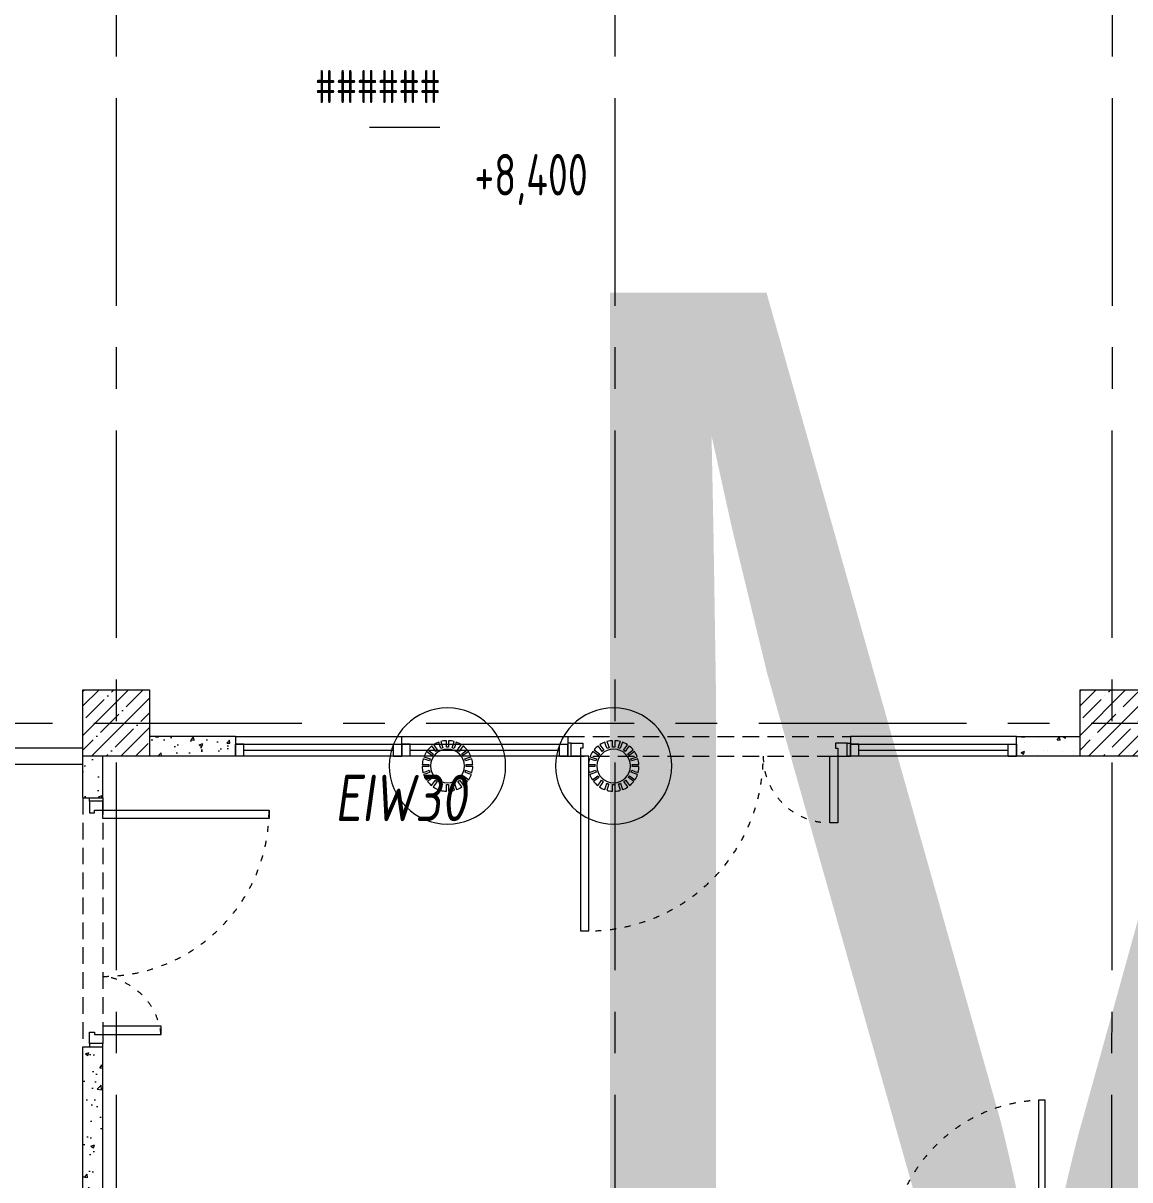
# Model space of a CAD drawing. Header units: millimetres. Extents: x -455656 to 9247092, y 0 to 412358.
# Drawn here: x 63082 to 69742, y 363508 to 370472 of the extents above; entities that cross this region are included whole.
import ezdxf
from ezdxf import colors
from ezdxf.entities.mleader import LeaderData, LeaderLine
from ezdxf.enums import TextEntityAlignment as Align
from ezdxf.math import Vec2, Vec3

# ---------------------------------------------------------------- set-up
doc = ezdxf.new("R2018")
doc.units = ezdxf.units.MM
doc.header["$MEASUREMENT"] = 0
for name, pattern in [('ACAD_ISO03W100', [30, 12, -18]), ('ADSK_Штриховая_ш2 п1', [3, 2, -1]), ('CENTER', [2, 1.25, -0.25, 0.25, -0.25]), ('HIDDEN', [6, 4, -2])]:
    doc.linetypes.add(name, pattern=pattern)
doc.layers.get('0').update_dxf_attribs({"color": 250, "lineweight": 9})
for name, color, linetype, lineweight in [('АР_Двери', 175, 'Continuous', 18), ('АР_Номер помещения', 1, 'Continuous', 25), ('АР_Помещения_площадь', 19, 'Continuous', 9), ('ОБОРУДОВАНИЕ', 253, 'Continuous', 5), ('подлога', 250, 'Continuous', 9)]:
    doc.layers.add(name, color=color, linetype=linetype, lineweight=lineweight)
doc.layers.add('АР_Названия помещений', color=124, linetype='Continuous', lineweight=5, plot=False)
doc.styles.add('ISOCPEUR', font='isocpeur.ttf', dxfattribs={"width": 0.7})
doc.styles.get("Standard").update_dxf_attribs({"font": 'isocpeur.ttf'})
doc.styles.add('Архитект', font='isocpeur.ttf', dxfattribs={"width": 0.8, "oblique": 8})
pattern_1 = [(50, (-280, 247657.5), (215.17805, -18.82564), [22.5, -247.5]), (355, (-280, 247657.5), (-41.6254, 225.65764), [18, -198]), (100.45144, (-262.07, 247655.93), (173.55265, 206.832), [19.12206, -210.34263]), (46.1842, (-280, 247717.5), (320.1724, -49.6558), [33.75, -371.25]), (96.63564, (-253.32, 247713.36), (280.3986, 292.2356), [28.6831, -315.5141]), (351.18416, (-280, 247717.5), (280.3986, 292.2356), [27, -297]), (21, (-250, 247702.5), (179.07212, -120.78567), [22.5, -247.5]), (326, (-250, 247702.5), (72.9946, 217.545), [18, -198]), (71.45144, (-235.08, 247692.43), (252.0667, 96.75935), [19.12206, -210.34263]), (37.5, (-280, 247657.5), (3.647957, 99.868156), [0, -195.6, 0, -201, 0, -198.75]), (7.5, (-280, 247657.5), (78.92086, 118.32351), [0, -114.6, 0, -191.1, 0, -75.75]), (327.5, (-346.9, 247657.5), (160.14673, -6.76646), [0, -75, 0, -234, 0, -310.5]), (317.5, (-376.9, 247657.5), (174.95585, 30.0315), [0, -97.5, 0, -155.4, 0, -220.5])]

# ---------------------------------------------------------------- blocks, each defined once
blk = doc.blocks.new('*U111')
at = {"linetype": 'ByBlock'}
for p, q in [((0, 0), (0, -74)), ((50, 0), (0, 0)), ((0, -74), (0, 0)), ((1000, 0), (0, 0)), ((50, 0), (50, -74)), ((950, 0), (50, 0)), ((50, -37), (950, -37)), ((950, 0), (1000, 0)), ((950, 0), (950, -74)), ((1000, 0), (1000, -74)), ((1000, -74), (1000, 0)), ((50, -74), (0, -74)), ((0, -74), (1000, -74)), ((50, -74), (950, -74)), ((950, -74), (1000, -74))]:
    blk.add_line(p, q, dxfattribs=at)
blk = doc.blocks.new('*U112')
at = {"linetype": 'ByBlock'}
for p, q in [((0, 0), (0, -74)), ((50, 0), (0, 0)), ((0, -74), (0, 0)), ((1000, 0), (0, 0)), ((50, 0), (50, -74)), ((950, 0), (50, 0)), ((50, -37), (950, -37)), ((950, 0), (1000, 0)), ((950, 0), (950, -74)), ((1000, 0), (1000, -74)), ((1000, -74), (1000, 0)), ((50, -74), (0, -74)), ((0, -74), (1000, -74)), ((50, -74), (950, -74)), ((950, -74), (1000, -74))]:
    blk.add_line(p, q, dxfattribs=at)
blk = doc.blocks.new('*U202')
blk.add_lwpolyline([(-100, 80), (-100, 1010), (-140, 1010), (-140, 80)], close=True)
for points in [[(-1130, 0), (-1130, 80), (-1075, 80), (-1075, 0), (-1130, 0)], [(-1075, 80), (-1075, 0), (-1015, 0), (-1015, 40), (-1030, 40), (-1030, 80), (-1075, 80)], [(-55, 80), (-55, 0), (-115, 0), (-115, 40), (-100, 40), (-100, 80), (-55, 80)], [(0, 0), (0, 80), (-55, 80), (-55, 0), (0, 0)]]:
    blk.add_lwpolyline(points)
at = {"linetype": 'ACAD_ISO03W100', "ltscale": 3}
blk.add_arc((-100, 80), 930, 90, 180, dxfattribs=at)
blk = doc.blocks.new('*U228')
at = {"layer": 'АР_Помещения_площадь', "color": 7}
blk.add_line((-20058.3, 1523.2), (-20480.7, 1523.2), dxfattribs=at)
at = {"color": 7, "style": 'ISOCPEUR', "width": 0.7, "flags": 1}
blk.add_attdef('КАТЕГОРИЯ', (-499.2, -2092.2), '', height=250, dxfattribs=at)
at = {"layer": 'АР_Номер помещения', "color": 7, "style": 'ISOCPEUR', "width": 0.7}
blk.add_attdef('НОМЕР_ПОМЕЩЕНИЯ', text='', height=300, dxfattribs=at).set_placement((-20232.7, 2600.1), align=Align.MIDDLE_CENTER)
at = {"layer": 'АР_Помещения_площадь', "color": 7, "style": 'ISOCPEUR', "width": 0.7}
blk.add_attdef('ПЛОЩАДЬ_ПОМЕЩЕНИЯ', text='', height=200, dxfattribs=at).set_placement((-20053.5, 1769.7), align=Align.MIDDLE_RIGHT)
at = {"layer": 'АР_Помещения_площадь', "color": 7, "lineweight": 30, "width": 0.7, "flags": 104}
blk.add_attdef('ИМЯ_ПОМЕЩЕНИЯ', text='', height=100, dxfattribs=at).set_placement((157.6, 1217.1), align=Align.MIDDLE_CENTER)
blk = doc.blocks.new('_DotSmall')
at = {"color": 0, "linetype": 'ByBlock', "const_width": 0.5}
blk.add_lwpolyline([(-0.0625, 0, 1), (0.0625, 0, 1)], format="xyb", close=True, dxfattribs=at)
blk = doc.blocks.new('M_Сток крыши - Сетчатый фильтр 380 мм - Слив 200 мм 2-3193379-Кровля')
at = {"layer": 'ОБОРУДОВАНИЕ', "color": 3, "lineweight": 20, "flags": 128}
for points in [[(-39.9, 105.1), (-46.1, 124.1), (-52.3, 143.1)], [(-40.2, 147), (-34, 128), (-27.8, 108.9)], [(-6.3, 112.2), (-6.3, 132.3), (-6.3, 152.3)], [(6.4, 152.3), (6.4, 132.3), (6.4, 112.2)], [(27.8, 108.9), (34, 128), (40.2, 147)], [(52.3, 143.1), (46.1, 124.1), (39.9, 105.1)], [(-93.3, 62.7), (-109.5, 74.5), (-125.7, 86.2)], [(-118, 96.4), (-101.8, 84.6), (-85.6, 72.8)], [(-69.8, 88.1), (-81.6, 104.3), (-93.4, 120.5)], [(-83, 127.8), (-71.2, 111.6), (-59.5, 95.4)], [(59.5, 95.4), (71.2, 111.6), (83, 127.8)], [(93.4, 120.5), (81.6, 104.3), (69.8, 88.1)], [(85.6, 72.8), (101.8, 84.6), (118, 96.4)], [(125.7, 86.2), (109.5, 74.5), (93.3, 62.7)], [(-152.1, 9.1), (-132.1, 9.1), (-112, 9.1)], [(-108, 31.2), (-127, 37.4), (-146, 43.5)], [(-141.9, 55.6), (-122.9, 49.4), (-103.8, 43.2)], [(103.8, 43.2), (122.9, 49.4), (141.9, 55.6)], [(146, 43.5), (127, 37.4), (108, 31.2)], [(112, 9.1), (132.1, 9.1), (152.1, 9.1)], [(-112.4, -3.6), (-132.4, -3.6), (-152.4, -3.6)], [(-147.5, -38.5), (-128.4, -32.3), (-109.3, -26.1)], [(-105.7, -38.3), (-124.7, -44.4), (-143.8, -50.6)], [(-128.1, -82.5), (-111.9, -70.7), (-95.7, -58.9)], [(-88.5, -69.4), (-104.7, -81.1), (-120.8, -92.9)], [(120.8, -92.9), (104.7, -81.1), (88.5, -69.4)], [(95.7, -58.9), (111.9, -70.7), (128.1, -82.5)], [(143.8, -50.6), (124.7, -44.4), (105.7, -38.3)], [(109.3, -26.1), (128.4, -32.3), (147.5, -38.5)], [(152.4, -3.6), (132.4, -3.6), (112.4, -3.6)], [(-95.9, -118.4), (-84.1, -102.2), (-72.4, -86)], [(-62.2, -93.6), (-74, -109.8), (-85.7, -126)], [(-53.9, -142.6), (-47.7, -123.5), (-41.5, -104.5)], [(-29.5, -108.5), (-35.7, -127.5), (-41.8, -146.5)], [(-6.3, -152.3), (-6.3, -132.3), (-6.3, -112.2)], [(6.4, -112.2), (6.4, -132.3), (6.4, -152.3)], [(41.8, -146.5), (35.7, -127.5), (29.5, -108.5)], [(41.5, -104.5), (47.7, -123.5), (53.9, -142.6)], [(85.7, -126), (74, -109.8), (62.2, -93.6)], [(72.4, -86), (84.1, -102.2), (95.9, -118.4)]]:
    blk.add_lwpolyline(points, dxfattribs=at)
at = {"layer": 'ОБОРУДОВАНИЕ', "color": 3, "lineweight": 20}
for radius, start, end in [(350, 360, 180), (152.4, 110.06569, 122.99867), (152.4, 92.38802, 105.28959), (152.4, 74.71041, 87.61198), (152.4, 57.00133, 69.93431), (152.4, 145.5443, 158.61946), (152.4, 127.77498, 140.76775), (101.6, 360, 180), (112.4, 139.61607, 146.09383), (112.4, 121.92953, 128.40667), (112.4, 104.32433, 110.80098), (112.4, 86.76177, 93.23823), (112.4, 69.19902, 75.67567), (112.4, 51.59333, 58.07047), (112.4, 33.90617, 40.38393), (152.4, 39.23225, 52.22502), (152.4, 21.38054, 34.4557), (152.4, 163.39621, 176.56836), (112.4, 175.34537, 180), (112.4, 157.41475, 163.893), (112.4, 16.107, 22.58525), (112.4, 360, 4.65463), (152.4, 3.43164, 16.60379), (350, 180, 360), (152.4, 181.34518, 194.61946), (152.4, 199.39621, 212.76775), (112.4, 180, 181.82381), (112.4, 193.41475, 199.893), (101.6, 180, 360), (112.4, 211.61607, 218.09383), (112.4, 321.90617, 328.38393), (112.4, 340.107, 346.58525), (112.4, 358.17619, 360), (152.4, 327.23225, 340.60379), (152.4, 345.38054, 358.65482), (152.4, 217.5443, 230.99867), (152.4, 235.77498, 249.28959), (112.4, 229.92953, 236.40667), (112.4, 248.32433, 254.80098), (112.4, 266.76177, 273.23823), (112.4, 285.19902, 291.67567), (152.4, 290.71041, 304.22502), (112.4, 303.59333, 310.07047), (152.4, 309.00133, 322.4557), (152.4, 254.06569, 267.61198), (152.4, 272.38802, 285.93431)]:
    blk.add_arc((0, 0), radius, start, end, dxfattribs=at)
blk = doc.blocks.new('Полуторная_на лестницу')
for points in [[(75, 80), (75, 1080), (124.9, 1080), (124.9, 80)], [(1375.1, 430), (1375.1, 80), (1425, 80), (1425, 430)]]:
    blk.add_lwpolyline(points, close=True)
for points in [[(0, 0), (0, 80), (20, 80), (20, 0), (0, 0)], [(20, 80), (20, 0), (90, 0), (90, 30), (75, 30), (75, 80), (20, 80)], [(1480, 80), (1480, 0), (1410, 0), (1410, 30), (1425, 30), (1425, 80), (1480, 80)], [(1500, 0), (1500, 80), (1480, 80), (1480, 0), (1500, 0)]]:
    blk.add_lwpolyline(points)
at = {"linetype": 'ACAD_ISO03W100', "ltscale": 3}
for centre, radius, start, end in [((75, 80), 1000, 0, 90), ((1465.4, 39.6), 392.5, 95.90754, 174.09246)]:
    blk.add_arc(centre, radius, start, end, dxfattribs=at)
blk = doc.blocks.new('Дверь_1700')
at = {"layer": 'АР_Двери'}
for points in [[(22995, 82160.9), (22995, 82080.9), (23015, 82080.9), (23015, 82160.9), (22995, 82160.9)], [(23015, 82080.9), (23015, 82160.9), (23085, 82160.9), (23085, 82130.9), (23070, 82130.9), (23070, 82080.9), (23015, 82080.9)], [(24675, 82080.9), (24675, 82160.9), (24605, 82160.9), (24605, 82130.9), (24620, 82130.9), (24620, 82080.9), (24675, 82080.9)], [(24695, 82160.9), (24695, 82080.9), (24675, 82080.9), (24675, 82160.9), (24695, 82160.9)]]:
    blk.add_lwpolyline(points, dxfattribs=at)
for points in [[(23070, 82080.9), (23070, 81030.9), (23119.9, 81030.9), (23119.9, 82080.9)], [(24570.2, 81680.9), (24570.2, 82080.9), (24620, 82080.9), (24620, 81680.9)]]:
    blk.add_lwpolyline(points, close=True, dxfattribs=at)
at = {"layer": 'АР_Двери', "linetype": 'ACAD_ISO03W100', "ltscale": 3}
for centre, radius, start, end in [((23117.8, 82082.2), 1052.3, 267.39653, 359.9316), ((24570.2, 82080.9), 400, 180, 270)]:
    blk.add_arc(centre, radius, start, end, dxfattribs=at)

msp = doc.modelspace()

# ---------------------------------------------------------------- hatches: boundary and pattern name
at = {"layer": 'подлога', "ltscale": 100}
h = msp.add_hatch(dxfattribs=at)
h.set_pattern_fill('ANSI35', color=256, scale=500)
h.set_pattern_definition([(45, (-893609.7, 406329.66), (-88.388348, 88.388348), []), (45, (-893521.31, 406329.66), (-88.388348, 88.388348), [156.25, -31.25, 0, -31.25])])
h.paths.add_polyline_path([(63842.4, 366458.2), (63442.4, 366458.2), (63442.4, 366058.2), (63842.4, 366058.2)])
h = msp.add_hatch(dxfattribs=at)
h.set_pattern_fill('ANSI35', color=256, scale=500)
h.set_pattern_definition([(45, (-887609.7, 406329.66), (-88.388348, 88.388348), []), (45, (-887521.31, 406329.66), (-88.388348, 88.388348), [156.25, -31.25, 0, -31.25])])
h.paths.add_polyline_path([(69842.4, 366458.2), (69442.4, 366458.2), (69442.4, 366058.2), (69842.4, 366058.2)])
h = msp.add_hatch(dxfattribs=at)
h.set_pattern_fill('AR-CONC', color=256, scale=30)
h.set_pattern_definition([(50, (0, 247657.5), (215.17805, -18.82564), [22.5, -247.5]), (355, (0, 247657.5), (-41.6254, 225.65764), [18, -198]), (100.45144, (17.93, 247655.93), (173.55265, 206.832), [19.12206, -210.34263]), (46.1842, (0, 247717.5), (320.1724, -49.6558), [33.75, -371.25]), (96.63564, (26.68, 247713.36), (280.3986, 292.2356), [28.6831, -315.5141]), (351.18416, (0, 247717.5), (280.3986, 292.2356), [27, -297]), (21, (30, 247702.5), (179.07212, -120.78567), [22.5, -247.5]), (326, (30, 247702.5), (72.9946, 217.545), [18, -198]), (71.45144, (44.92, 247692.43), (252.0667, 96.75935), [19.12206, -210.34263]), (37.5, (0, 247657.5), (3.647957, 99.868156), [0, -195.6, 0, -201, 0, -198.75]), (7.5, (0, 247657.5), (78.92086, 118.32351), [0, -114.6, 0, -191.1, 0, -75.75]), (327.5, (-66.9, 247657.5), (160.14673, -6.76646), [0, -75, 0, -234, 0, -310.5]), (317.5, (-96.9, 247657.5), (174.95585, 30.0315), [0, -97.5, 0, -155.4, 0, -220.5])])
h.paths.add_polyline_path([(63842.4, 366178.3), (63842.4, 366058.3), (63842.4, 366058.3), (63842.4, 366178.3), (63650.3, 366178.3), (64360.8, 366178.2), (64360.8, 366058.3), (63842.4, 366058.3), (63842.4, 366178.3), (63842.4, 366178.3), (63842.4, 366058.3), (63842.4, 366178.3)])
h = msp.add_hatch(dxfattribs=at)
h.set_pattern_fill('AR-CONC', color=256, scale=30)
h.set_pattern_definition([(50, (130, 247657.5), (215.17805, -18.82564), [22.5, -247.5]), (355, (130, 247657.5), (-41.6254, 225.65764), [18, -198]), (100.45144, (147.93, 247655.93), (173.55265, 206.832), [19.12206, -210.34263]), (46.1842, (130, 247717.5), (320.1724, -49.6558), [33.75, -371.25]), (96.63564, (156.68, 247713.36), (280.3986, 292.2356), [28.6831, -315.5141]), (351.18416, (130, 247717.5), (280.3986, 292.2356), [27, -297]), (21, (160, 247702.5), (179.07212, -120.78567), [22.5, -247.5]), (326, (160, 247702.5), (72.9946, 217.545), [18, -198]), (71.45144, (174.92, 247692.43), (252.0667, 96.75935), [19.12206, -210.34263]), (37.5, (130, 247657.5), (3.647957, 99.868156), [0, -195.6, 0, -201, 0, -198.75]), (7.5, (130, 247657.5), (78.92086, 118.32351), [0, -114.6, 0, -191.1, 0, -75.75]), (327.5, (63.1, 247657.5), (160.14673, -6.76646), [0, -75, 0, -234, 0, -310.5]), (317.5, (33.1, 247657.5), (174.95585, 30.0315), [0, -97.5, 0, -155.4, 0, -220.5])])
h.paths.add_polyline_path([(69060.8, 366178.2), (69060.8, 366058.2), (69060.8, 366058.2), (69060.8, 366178.2), (69442.4, 366178.2), (69442.4, 366058.2), (69060.8, 366058.2), (69060.8, 366178.2), (69060.8, 366178.2), (69060.8, 366058.2), (69060.8, 366178.2)])
h = msp.add_hatch(dxfattribs=at)
h.set_pattern_fill('AR-CONC', color=256, scale=30)
h.set_pattern_definition(pattern_1)
h.paths.add_polyline_path([(63442.4, 365928.2), (63442.4, 365808.2), (63442.4, 365808.2), (63442.4, 365928.2), (63442.4, 366058.2), (63562.4, 366058.2), (63562.4, 365808.2), (63442.4, 365808.2), (63442.4, 365928.2), (63442.4, 365928.2), (63442.4, 365808.2), (63442.4, 365928.2)])
h = msp.add_hatch(dxfattribs=at)
h.set_pattern_fill('AR-CONC', color=256, scale=30)
h.set_pattern_definition(pattern_1)
h.paths.add_polyline_path([(63442.4, 360578.2), (63442.4, 360458.2), (63442.4, 360458.2), (63442.4, 360578.2), (63442.4, 364308.2), (63562.4, 364308.2), (63562.4, 360458.2), (63442.4, 360458.2), (63442.4, 360578.2), (63442.4, 360578.2), (63442.4, 360458.2), (63442.4, 360578.2)])

# ---------------------------------------------------------------- linework, layer by layer
at = {"layer": 'подлога', "linetype": 'CENTER', "ltscale": 1000}
for p, q in [((63642.4, 382020.7), (63642.4, 326288.3)), ((66642.4, 382020.7), (66642.4, 326288.3)), ((69642.4, 382020.7), (69612.4, 326288.3)), ((45508.7, 366258.2), (128687.1, 366258.2))]:
    msp.add_line(p, q, dxfattribs=at)
at = {"layer": 'подлога', "linetype": 'ADSK_Штриховая_ш2 п1', "ltscale": 50}
for p, q in [((66360.8, 366178.2), (68060.8, 366178.2)), ((66360.8, 366058.2), (68060.8, 366058.2)), ((63442.4, 365808.2), (63442.4, 364308.2)), ((63562.4, 365808.2), (63562.4, 364308.2))]:
    msp.add_line(p, q, dxfattribs=at)
at = {"layer": 'подлога', "ltscale": 100}
for p, q in [((63442.4, 366108.2), (62142.4, 366108.2)), ((63442.4, 366008.2), (59619.5, 366008.2))]:
    msp.add_line(p, q, dxfattribs=at)
for points in [[(63442.4, 366458.2), (63842.4, 366458.2), (63842.4, 366058.2), (63442.4, 366058.2)], [(69442.4, 366458.2), (69842.4, 366458.2), (69842.4, 366058.2), (69442.4, 366058.2)]]:
    msp.add_lwpolyline(points, close=True, dxfattribs=at)
for points in [[(64360.8, 366178.2), (63842.4, 366178.2)], [(64360.8, 366178.2), (64360.8, 366058.2)], [(69442.4, 366058.2), (69060.8, 366058.2), (69060.8, 366178.2), (69442.4, 366178.2)], [(63442.4, 365808.2), (63442.4, 366058.2)], [(63562.4, 365808.2), (63562.4, 366058.2)], [(64360.8, 366058.2), (63842.4, 366058.2)], [(63442.4, 365808.2), (63562.4, 365808.2)], [(63442.4, 360458.2), (63442.4, 364308.2)], [(63442.4, 364308.2), (63562.4, 364308.2)], [(63562.4, 363058.2), (63562.4, 364308.2)]]:
    msp.add_lwpolyline(points, dxfattribs=at)
at = {"layer": 'подлога', "color": 18, "ltscale": 100, "true_color": 0x000000}
for points in [[(64360.8, 366178.2), (66360.8, 366178.2), (66360.8, 366132.2)], [(65360.8, 366132.2), (65360.8, 366178.2)], [(69060.8, 366178.2), (68060.8, 366178.2), (68060.8, 366132.2)]]:
    msp.add_lwpolyline(points, dxfattribs=at)
at = {"layer": 'подлога', "color": 7, "linetype": 'HIDDEN', "lineweight": 5, "ltscale": 50}
msp.add_arc((63870.5, 366029), 8448.4, 95.28328, 174.64014, dxfattribs=at)
at = {"layer": 'подлога', "ltscale": 100}
msp.add_arc((63870.5, 366029), 7848.4, 95.28328, 171.35924, dxfattribs=at)

# ---------------------------------------------------------------- block references
at = {"layer": 'подлога'}
ref = msp.add_blockref('*U228', (85647.5, 368320.5), dxfattribs=at)
lines = msp.add_mtext('\\W0.8000;Многофункциональный информационный библиотечный центр с зоной для индивидуальных занятий', dxfattribs={"layer": 'АР_Названия помещений', "insert": (65982.1, 368850), "char_height": 7190.015, "width": 926.94, "attachment_point": 1})
ref.add_attrib('ИМЯ_ПОМЕЩЕНИЯ', '', (65982.1, 368850), dxfattribs={"flags": 104}).embed_mtext(lines)
ref.add_attrib('ПЛОЩАДЬ_ПОМЕЩЕНИЯ', '######', dxfattribs={"layer": 'АР_Помещения_площадь', "color": 7, "height": 200, "style": 'ISOCPEUR', "width": 0.7}).set_placement((65594, 370090.2), align=Align.MIDDLE_RIGHT)
at = {"layer": 'подлога', "color": 3, "lineweight": 50}
for p in [(65636, 366000.1), (66636, 366000.1)]:
    msp.add_blockref('M_Сток крыши - Сетчатый фильтр 380 мм - Слив 200 мм 2-3193379-Кровля', p, dxfattribs=at)
at = {"layer": 'подлога', "ltscale": 100, "xscale": -1, "rotation": 180.0001519656341}
for name, p in [('*U112', (64360.8, 366058.2)), ('*U112', (65360.8, 366058.2)), ('*U111', (68060.8, 366058.2))]:
    msp.add_blockref(name, p, dxfattribs=at)
at = {"layer": 'подлога'}
for name, p in [('Дверь_1700', (43365.8, 283977.3)), ('*U202', (69332.4, 362978.2))]:
    msp.add_blockref(name, p, dxfattribs=at)
at = {"layer": 'подлога', "rotation": 270}
msp.add_blockref('Полуторная_на лестницу', (63482.4, 365808.2), dxfattribs=at)

# ---------------------------------------------------------------- texts
at = {"layer": 'подлога', "lineweight": 35, "style": 'Архитект', "oblique": 8, "width": 0.8}
msp.add_text('EIW30', height=280, dxfattribs=at).set_placement((64957.6, 365667.5))

# ---------------------------------------------------------------- leaders
at = {"layer": 'подлога'}
ml = msp.add_multileader_mtext('Standard', dxfattribs=at)
ml.set_content('Л.4', color=256, style='ISOCPEUR')
ml.set_leader_properties(color=256, linetype='Continuous', lineweight=-1)
ml.set_arrow_properties(name='DOTSMALL')
ml.build(insert=Vec2(0, 0))
ml.multileader.update_dxf_attribs({"has_text_frame": 1, "text_left_attachment_type": 4, "text_right_attachment_type": 4, "dogleg_length": 100, "arrow_head_size": 180})
ctx = ml.context
ctx.base_point, ctx.char_height, ctx.arrow_head_size, ctx.landing_gap_size, ctx.plane_origin = Vec3(82175.5, 377793.6), 250, 180, 50, Vec3(110295.9, 365636)
ctx.left_attachment, ctx.right_attachment = 4, 4
notes = []
notes.append((ctx, [(0, (0, 0, 0), (0, 0), (1, 0), 1, [])]))
ctx.mtext.insert, ctx.mtext.width, ctx.mtext.line_spacing_style, ctx.mtext.flow_direction = Vec3(82225.5, 378127), 852.697, 2, 5
ml = msp.add_multileader_mtext('Standard', dxfattribs=at)
ml.set_content('Л.4', color=256, style='ISOCPEUR')
ml.set_leader_properties(color=256, linetype='Continuous', lineweight=-1)
ml.set_arrow_properties(name='DOTSMALL')
ml.build(insert=Vec2(0, 0))
ml.multileader.update_dxf_attribs({"has_text_frame": 1, "text_left_attachment_type": 4, "text_right_attachment_type": 4, "dogleg_length": 100, "arrow_head_size": 180})
ctx = ml.context
ctx.base_point, ctx.char_height, ctx.arrow_head_size, ctx.landing_gap_size, ctx.plane_origin = Vec3(219850.4, 377259.1), 250, 180, 50, Vec3(247234.1, 365636)
ctx.left_attachment, ctx.right_attachment = 4, 4
notes.append((ctx, [(0, (0, 0, 0), (0, 0), (1, 0), 1, [])]))
ctx.mtext.insert, ctx.mtext.width, ctx.mtext.line_spacing_style, ctx.mtext.flow_direction = Vec3(219900.4, 377592.4), 852.697, 2, 5
ml = msp.add_multileader_mtext('Standard', dxfattribs=at)
ml.set_content('+11,550', color=256, style='ISOCPEUR')
ml.set_leader_properties(color=256, linetype='Continuous', lineweight=-1)
ml.set_arrow_properties(name='DOTSMALL')
ml.build(insert=Vec2(0, 0))
ml.multileader.update_dxf_attribs({"has_text_frame": 1, "text_left_attachment_type": 4, "text_right_attachment_type": 4, "dogleg_length": 100, "arrow_head_size": 180})
ctx = ml.context
ctx.base_point, ctx.char_height, ctx.arrow_head_size, ctx.landing_gap_size, ctx.plane_origin = Vec3(219245.9, 376608.7), 250, 180, 50, Vec3(217084.7, 376017.5)
ctx.left_attachment, ctx.right_attachment = 4, 4
notes.append((ctx, [(0, (0, 0, 0), (0, 0), (1, 0), 1, [])]))
ctx.mtext.insert, ctx.mtext.width, ctx.mtext.line_spacing_style, ctx.mtext.flow_direction = Vec3(219295.9, 376942), 852.697, 2, 5
ml = msp.add_multileader_mtext('Standard', dxfattribs=at)
ml.set_content('+11,550', color=256, style='ISOCPEUR')
ml.set_leader_properties(color=256, linetype='Continuous', lineweight=-1)
ml.set_arrow_properties(name='DOTSMALL')
ml.build(insert=Vec2(0, 0))
ml.multileader.update_dxf_attribs({"has_text_frame": 1, "text_left_attachment_type": 4, "text_right_attachment_type": 4, "dogleg_length": 100, "arrow_head_size": 180})
ctx = ml.context
ctx.base_point, ctx.char_height, ctx.arrow_head_size, ctx.landing_gap_size, ctx.plane_origin = Vec3(219245.9, 376608.7), 250, 180, 50, Vec3(217084.7, 376017.5)
ctx.left_attachment, ctx.right_attachment = 4, 4
notes.append((ctx, [(0, (0, 0, 0), (0, 0), (1, 0), 1, [])]))
ctx.mtext.insert, ctx.mtext.width, ctx.mtext.line_spacing_style, ctx.mtext.flow_direction = Vec3(219295.9, 376942), 852.697, 2, 5
ml = msp.add_multileader_mtext('Standard', dxfattribs=at)
ml.set_content('+13,200', color=256, style='ISOCPEUR')
ml.set_leader_properties(color=256, linetype='Continuous', lineweight=-1)
ml.set_arrow_properties(name='DOTSMALL')
ml.build(insert=Vec2(0, 0))
ml.multileader.update_dxf_attribs({"has_text_frame": 1, "text_left_attachment_type": 4, "text_right_attachment_type": 4, "dogleg_length": 100, "arrow_head_size": 180})
ctx = ml.context
ctx.base_point, ctx.char_height, ctx.arrow_head_size, ctx.landing_gap_size, ctx.plane_origin = Vec3(224401.7, 376542.2), 250, 180, 50, Vec3(222084.7, 376762.5)
ctx.left_attachment, ctx.right_attachment = 4, 4
notes.append((ctx, [(0, (0, 0, 0), (0, 0), (1, 0), 1, [])]))
ctx.mtext.insert, ctx.mtext.width, ctx.mtext.line_spacing_style, ctx.mtext.flow_direction = Vec3(224451.7, 376875.6), 852.697, 2, 5
ml = msp.add_multileader_mtext('Standard', dxfattribs=at)
ml.set_content('+7,050', color=256, style='ISOCPEUR')
ml.set_leader_properties(color=256, linetype='Continuous', lineweight=-1)
ml.set_arrow_properties(name='DOTSMALL')
ml.build(insert=Vec2(0, 0))
ml.multileader.update_dxf_attribs({"has_text_frame": 1, "text_left_attachment_type": 4, "text_right_attachment_type": 4, "dogleg_length": 100, "arrow_head_size": 180})
ctx = ml.context
ctx.base_point, ctx.char_height, ctx.arrow_head_size, ctx.landing_gap_size, ctx.plane_origin = Vec3(87831.5, 376392.5), 250, 180, 50, Vec3(87750.1, 375124.9)
ctx.left_attachment, ctx.right_attachment = 4, 4
notes.append((ctx, [(0, (0, 0, 0), (0, 0), (1, 0), 1, [])]))
ctx.mtext.insert, ctx.mtext.width, ctx.mtext.line_spacing_style, ctx.mtext.flow_direction = Vec3(87881.5, 376725.8), 852.697, 2, 5
ml = msp.add_multileader_mtext('Standard', dxfattribs=at)
ml.set_content('+8,400', color=256, style='ISOCPEUR')
ml.set_leader_properties(color=256, linetype='Continuous', lineweight=-1)
ml.set_arrow_properties(name='DOTSMALL')
ml.build(insert=Vec2(0, 0))
ml.multileader.update_dxf_attribs({"has_text_frame": 1, "text_left_attachment_type": 4, "text_right_attachment_type": 4, "dogleg_length": 100, "arrow_head_size": 180})
ctx = ml.context
ctx.base_point, ctx.char_height, ctx.arrow_head_size, ctx.landing_gap_size, ctx.plane_origin = Vec3(82070.2, 375831.5), 250, 180, 50, Vec3(82613.4, 376634.5)
ctx.left_attachment, ctx.right_attachment = 4, 4
notes.append((ctx, [(0, (0, 0, 0), (0, 0), (1, 0), 1, [])]))
ctx.mtext.insert, ctx.mtext.width, ctx.mtext.line_spacing_style, ctx.mtext.flow_direction = Vec3(82120.2, 376164.8), 852.697, 2, 5
ml = msp.add_multileader_mtext('Standard', dxfattribs=at)
ml.set_content('+13,340', color=256, style='ISOCPEUR')
ml.set_leader_properties(color=256, linetype='Continuous', lineweight=-1)
ml.set_arrow_properties(name='DOTSMALL')
ml.build(insert=Vec2(0, 0))
ml.multileader.update_dxf_attribs({"has_text_frame": 1, "text_left_attachment_type": 4, "text_right_attachment_type": 4, "dogleg_length": 100, "arrow_head_size": 180})
ctx = ml.context
ctx.base_point, ctx.char_height, ctx.arrow_head_size, ctx.landing_gap_size, ctx.plane_origin = Vec3(224285.9, 374950.4), 250, 180, 50, Vec3(222767.1, 375245.3)
ctx.left_attachment, ctx.right_attachment = 4, 4
notes.append((ctx, [(0, (0, 0, 0), (0, 0), (1, 0), 1, [])]))
ctx.mtext.insert, ctx.mtext.width, ctx.mtext.line_spacing_style, ctx.mtext.flow_direction = Vec3(224335.9, 375283.8), 852.697, 2, 5
ml = msp.add_multileader_mtext('Standard', dxfattribs=at)
ml.set_content('+6,300', color=256, style='ISOCPEUR')
ml.set_leader_properties(color=256, linetype='Continuous', lineweight=-1)
ml.set_arrow_properties(name='DOTSMALL')
ml.build(insert=Vec2(0, 0))
ml.multileader.update_dxf_attribs({"has_text_frame": 1, "text_left_attachment_type": 4, "text_right_attachment_type": 4, "dogleg_length": 100, "arrow_head_size": 180})
ctx = ml.context
ctx.base_point, ctx.char_height, ctx.arrow_head_size, ctx.landing_gap_size, ctx.plane_origin = Vec3(114000.6, 374275.3), 250, 180, 50, Vec3(122344.4, 372034.4)
ctx.left_attachment, ctx.right_attachment = 4, 4
notes.append((ctx, [(0, (0, 0, 0), (0, 0), (1, 0), 1, [])]))
ctx.mtext.insert, ctx.mtext.width, ctx.mtext.line_spacing_style, ctx.mtext.flow_direction = Vec3(114050.6, 374608.6), 852.697, 2, 5
ml = msp.add_multileader_mtext('Standard', dxfattribs=at)
ml.set_content('Л.5', color=256, style='ISOCPEUR')
ml.set_leader_properties(color=256, linetype='Continuous', lineweight=-1)
ml.set_arrow_properties(name='DOTSMALL')
ml.build(insert=Vec2(0, 0))
ml.multileader.update_dxf_attribs({"has_text_frame": 1, "text_left_attachment_type": 4, "text_right_attachment_type": 4, "dogleg_length": 100, "arrow_head_size": 180})
ctx = ml.context
ctx.base_point, ctx.char_height, ctx.arrow_head_size, ctx.landing_gap_size, ctx.plane_origin = Vec3(112098.3, 373662.9), 250, 180, 50, Vec3(137881.2, 359942.3)
ctx.left_attachment, ctx.right_attachment = 4, 4
notes.append((ctx, [(0, (0, 0, 0), (0, 0), (1, 0), 1, [])]))
ctx.mtext.insert, ctx.mtext.width, ctx.mtext.line_spacing_style, ctx.mtext.flow_direction = Vec3(112148.3, 373996.2), 852.697, 2, 5
ml = msp.add_multileader_mtext('Standard', dxfattribs=at)
ml.set_content('+8,400', color=256, style='ISOCPEUR')
ml.set_leader_properties(color=256, linetype='Continuous', lineweight=-1)
ml.set_arrow_properties(name='DOTSMALL')
ml.build(insert=Vec2(0, 0))
ml.multileader.update_dxf_attribs({"has_text_frame": 1, "text_left_attachment_type": 4, "text_right_attachment_type": 4, "dogleg_length": 100, "arrow_head_size": 180})
ctx = ml.context
ctx.base_point, ctx.char_height, ctx.arrow_head_size, ctx.landing_gap_size, ctx.plane_origin = Vec3(65748, 369351.3), 250, 180, 50, Vec3(65975.3, 369144.1)
ctx.left_attachment, ctx.right_attachment = 4, 4
notes.append((ctx, [(0, (0, 0, 0), (0, 0), (1, 0), 1, [])]))
ctx.mtext.insert, ctx.mtext.width, ctx.mtext.line_spacing_style, ctx.mtext.flow_direction = Vec3(65798, 369684.6), 852.697, 2, 5
ml = msp.add_multileader_mtext('Standard', dxfattribs=at)
ml.set_content('+8,400', color=256, style='ISOCPEUR')
ml.set_leader_properties(color=256, linetype='Continuous', lineweight=-1)
ml.set_arrow_properties(name='DOTSMALL')
ml.build(insert=Vec2(0, 0))
ml.multileader.update_dxf_attribs({"has_text_frame": 1, "text_left_attachment_type": 4, "text_right_attachment_type": 4, "dogleg_length": 100, "arrow_head_size": 180})
ctx = ml.context
ctx.base_point, ctx.char_height, ctx.arrow_head_size, ctx.landing_gap_size, ctx.plane_origin = Vec3(113239.6, 366665.2), 250, 180, 50, Vec3(117207.8, 373543.9)
ctx.left_attachment, ctx.right_attachment = 4, 4
notes.append((ctx, [(0, (0, 0, 0), (0, 0), (1, 0), 1, [])]))
ctx.mtext.insert, ctx.mtext.width, ctx.mtext.line_spacing_style, ctx.mtext.flow_direction = Vec3(113289.6, 366998.5), 852.697, 2, 5
ml = msp.add_multileader_mtext('Standard', dxfattribs=at)
ml.set_content('+8,400', color=256, style='ISOCPEUR')
ml.set_leader_properties(color=256, linetype='Continuous', lineweight=-1)
ml.set_arrow_properties(name='DOTSMALL')
ml.build(insert=Vec2(0, 0))
ml.multileader.update_dxf_attribs({"has_text_frame": 1, "text_left_attachment_type": 4, "text_right_attachment_type": 4, "dogleg_length": 100, "arrow_head_size": 180})
ctx = ml.context
ctx.base_point, ctx.char_height, ctx.arrow_head_size, ctx.landing_gap_size, ctx.plane_origin = Vec3(85630.6, 366612.1), 250, 180, 50, Vec3(85857.9, 366404.9)
ctx.left_attachment, ctx.right_attachment = 4, 4
notes.append((ctx, [(0, (0, 0, 0), (0, 0), (1, 0), 1, [])]))
ctx.mtext.insert, ctx.mtext.width, ctx.mtext.line_spacing_style, ctx.mtext.flow_direction = Vec3(85680.6, 366945.4), 852.697, 2, 5
for ctx, leaders in notes:
    for number, flags, end, landing, length, lines in leaders:
        leader = LeaderData()
        leader.index, (leader.has_last_leader_line, leader.has_dogleg_vector, leader.attachment_direction) = number, flags
        leader.last_leader_point, leader.dogleg_vector, leader.dogleg_length = Vec3(end), Vec3(landing), length
        for number, points, colour, breaks in lines:
            line = LeaderLine()
            line.index, line.vertices, line.color, line.breaks = number, Vec3.list(points), colors.encode_raw_color(colour), breaks
            leader.lines.append(line)
        ctx.leaders.append(leader)

doc.saveas('drawing.dxf')
